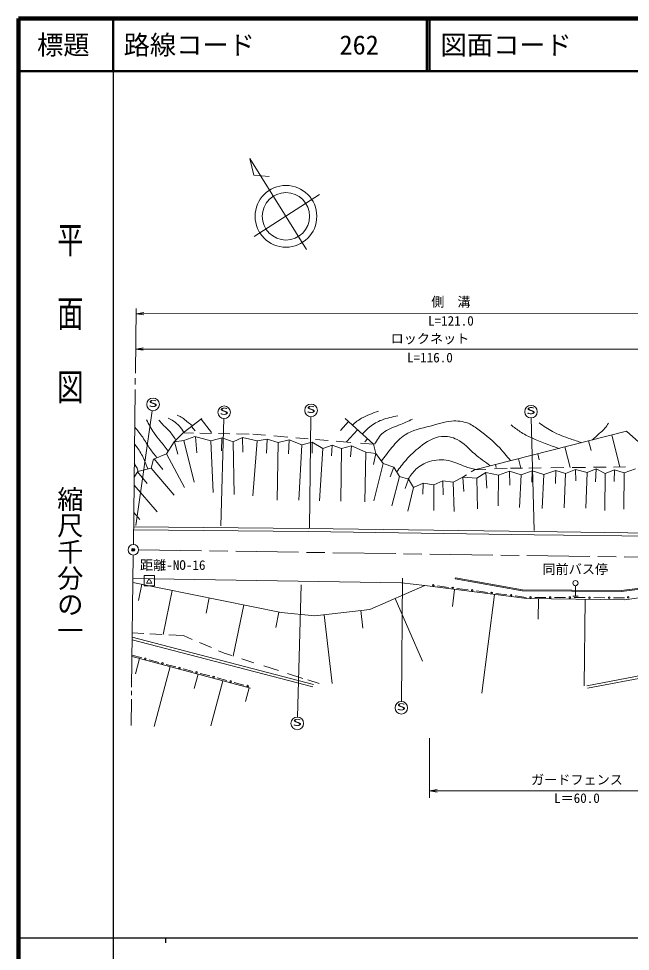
# Model space of a CAD drawing. Units: millimetres, scale not verified. Extents: x 40000 to 680000, y 20000 to 380000.
# Drawn here: x 40000 to 156549, y 202409 to 380000 of the extents above; entities that cross this region are included whole.
import ezdxf
from ezdxf.enums import TextEntityAlignment as Align

# ---------------------------------------------------------------- set-up
doc = ezdxf.new("R2010")
doc.units = ezdxf.units.MM
doc.header["$LTSCALE"] = 1000
doc.header["$PDMODE"] = 32
doc.header["$PDSIZE"] = 500
doc.linetypes.add('CHAIN', pattern=[18.5, 12, -1.5, 3.5, -1.5])
for name, color, linetype, lineweight in [('M-BGD', 7, 'Continuous', 13), ('M-BMK', 2, 'CHAIN', 13), ('M-BMK-SRVR', 3, 'Continuous', 13), ('M-STR-HTXT', 7, 'Continuous', 13), ('M-STR-STR3', 7, 'Continuous', 13), ('M-STR-STRC', 7, 'Continuous', 13), ('M-TTL', 2, 'Continuous', 140), ('M-TTL-BAND', 7, 'Continuous', 25), ('M-TTL-LINE', 7, 'Continuous', 50)]:
    doc.layers.add(name, color=color, linetype=linetype, lineweight=lineweight)
doc.layers.add('M-OTRS', color=6, linetype='Continuous')
doc.layers.add('M-TTL-TXT', color=7, linetype='Continuous')
doc.styles.add('@ＭＳ ゴシック', font='')
doc.styles.add('ＭＳ ゴシック', font='')
doc.styles.get('@ＭＳ ゴシック').set_extended_font_data('@MS Gothic')
doc.styles.get('ＭＳ ゴシック').set_extended_font_data('MS Gothic')

# ---------------------------------------------------------------- blocks, each defined once
blk = doc.blocks.new('open_arrow')
at = {"color": 0, "linetype": 'Continuous', "lineweight": -2}
blk.add_lwpolyline([(7.5, 1.25), (0, 0), (7.5, -1.25)], dxfattribs=at)

msp = doc.modelspace()

# ---------------------------------------------------------------- linework, layer by layer
at = {"layer": 'M-BGD'}
for p, q in [((71374, 301120), (74918, 303851)), ((76764, 301194), (74791, 303753)), ((107582, 298970), (102211, 303894)), ((73623, 301489), (72963, 302345)), ((101325, 301599), (102872, 303287)), ((71374, 301120), (69604, 299427)), ((73294, 301087), (71374, 301120)), ((71498, 299699), (73588, 300418)), ((73588, 300418), (76646, 299612)), ((73707, 300386), (73949, 297343)), ((76753, 301026), (74533, 301065)), ((76646, 299612), (78758, 300211)), ((80212, 300966), (78048, 301004)), ((78709, 300198), (78665, 297711)), ((78758, 300211), (80891, 299395)), ((80891, 299395), (82665, 300266)), ((83925, 300901), (81506, 300943)), ((82665, 300266), (85419, 299624)), ((82665, 300266), (82712, 297444)), ((87046, 300686), (84622, 300889)), ((91266, 300334), (88597, 300557)), ((95151, 300009), (92826, 300203)), ((102453, 299399), (104581, 301721)), ((126835, 294083), (155802, 301427)), ((154555, 294646), (153015, 300720)), ((155802, 301427), (164117, 294086)), ((68156, 297163), (69604, 299427)), ((69604, 299427), (71498, 299699)), ((69711, 299442), (70303, 297075)), ((71498, 299699), (73414, 291724)), ((76646, 299612), (77094, 289751)), ((80891, 299395), (81040, 289416)), ((85419, 299624), (84640, 289118)), ((85419, 299624), (87367, 299951)), ((87367, 299951), (87228, 297244)), ((87367, 299951), (89468, 299320)), ((89468, 299320), (89240, 288343)), ((89468, 299320), (91525, 299799)), ((91525, 299799), (91409, 297144)), ((91525, 299799), (93953, 298874)), ((93953, 298874), (93383, 288344)), ((93953, 298874), (95923, 299331)), ((95923, 299331), (97936, 298123)), ((95923, 299331), (95924, 297245)), ((99001, 299687), (96543, 299893)), ((97936, 298123), (99732, 298787)), ((99732, 298787), (99637, 296777)), ((99732, 298787), (101496, 298124)), ((103301, 299328), (100470, 299565)), ((101496, 298124), (103400, 298657)), ((103400, 298657), (103216, 296543)), ((103400, 298657), (106176, 297460)), ((107582, 298970), (105104, 299177)), ((105969, 299452), (106466, 299994)), ((108048, 297221), (107582, 298970)), ((145071, 294531), (144076, 298454)), ((149058, 297765), (148593, 299599)), ((65708, 296139), (68156, 297163)), ((68156, 297163), (71608, 290720)), ((97936, 298123), (97337, 288218)), ((101496, 298124), (101416, 288156)), ((106176, 297460), (105935, 288031)), ((106176, 297460), (108048, 297221)), ((108048, 297221), (107631, 295105)), ((108048, 297221), (109431, 295283)), ((139177, 296010), (138891, 297139)), ((65218, 294398), (65708, 296139)), ((65792, 296174), (67494, 294131)), ((109431, 295283), (107692, 288219)), ((109431, 295283), (111481, 294597)), ((130978, 294513), (130830, 295096)), ((135676, 294416), (135222, 296209)), ((62008, 292711), (62704, 293799)), ((62651, 293716), (64517, 291489)), ((62704, 293799), (65218, 294398)), ((65218, 294398), (69601, 289282)), ((111481, 294597), (110775, 292731)), ((111481, 294597), (112559, 292833)), ((125338, 293162), (124608, 292712)), ((126835, 294083), (126212, 293699)), ((129026, 294181), (126835, 294083)), ((127302, 292492), (129041, 293594)), ((129041, 293594), (131416, 293104)), ((129041, 293594), (129172, 290592)), ((133056, 294362), (130659, 294255)), ((131416, 293104), (131354, 287217)), ((131416, 293104), (133522, 293839)), ((133522, 293839), (135726, 293154)), ((133522, 293839), (133587, 291161)), ((136026, 294421), (133734, 294393)), ((135726, 293154), (135433, 286904)), ((135726, 293154), (137857, 293889)), ((139557, 294464), (137213, 294435)), ((137857, 293889), (137801, 291730)), ((137857, 293889), (140061, 293179)), ((140061, 293179), (139764, 286716)), ((140061, 293179), (142363, 293987)), ((143889, 294516), (141395, 294486)), ((142363, 293987), (142283, 291462)), ((142363, 293987), (144176, 293424)), ((144176, 293424), (143969, 286842)), ((144176, 293424), (146086, 294134)), ((147983, 294566), (145432, 294535)), ((146086, 294134), (148339, 293596)), ((146086, 294134), (146130, 291998)), ((148339, 293596), (148048, 286780)), ((148339, 293596), (150004, 294282)), ((151956, 294614), (149556, 294585)), ((150004, 294282), (149876, 291798)), ((150004, 294282), (151718, 293400)), ((151718, 293400), (151689, 286341)), ((151718, 293400), (153531, 294062)), ((155639, 294659), (153351, 294631)), ((153531, 294062), (153455, 291898)), ((153531, 294062), (155392, 293523)), ((155392, 293523), (155329, 286592)), ((155392, 293523), (157523, 294258)), ((112559, 292833), (111082, 287215)), ((112559, 292833), (114249, 292344)), ((114249, 292344), (113652, 290557)), ((114249, 292344), (115253, 290727)), ((115253, 290727), (117065, 291536)), ((117065, 291536), (116997, 289487)), ((117065, 291536), (119122, 291242)), ((119122, 291242), (120837, 292001)), ((120837, 292001), (122796, 291732)), ((120837, 292001), (120877, 289353)), ((122796, 291732), (124608, 292712)), ((122796, 291732), (123006, 286150)), ((124608, 292712), (127302, 292492)), ((124608, 292712), (124790, 289989)), ((127302, 292492), (127400, 286652)), ((61990, 291188), (66391, 286104)), ((115253, 290727), (114157, 286212)), ((119122, 291242), (119115, 286338)), ((61927, 285969), (63113, 284665)), ((61888, 282639), (95184, 282327)), ((61895, 283239), (95191, 282927)), ((95191, 282927), (138203, 282333)), ((95184, 282327), (138195, 281733)), ((138195, 281733), (176297, 281219)), ((138203, 282333), (176308, 281819)), ((123226, 273555), (123190, 273358)), ((123226, 273555), (135983, 271226)), ((61769, 272663), (90032, 266899)), ((61777, 273387), (112976, 272588)), ((62827, 269199), (63463, 272317)), ((106922, 267474), (117400, 272062)), ((112976, 272588), (117400, 272062)), ((117400, 272062), (136794, 269562)), ((121919, 271714), (119804, 271986)), ((123190, 273358), (135964, 271026)), ((154819, 271144), (171320, 273119)), ((154831, 270944), (171344, 272920)), ((67536, 262746), (69247, 271138)), ((122635, 268078), (123054, 271333)), ((125622, 271238), (123506, 271510)), ((129324, 270762), (127208, 271034)), ((128220, 251572), (130642, 270355)), ((133026, 270287), (130911, 270558)), ((136729, 269811), (134613, 270083)), ((135964, 271026), (154831, 270944)), ((135983, 271226), (154819, 271144)), ((155405, 269355), (170992, 271494)), ((75710, 266800), (76301, 269699)), ((80902, 258615), (82889, 268356)), ((116954, 257645), (111728, 269578)), ((136794, 269562), (155405, 269355)), ((140472, 269795), (138333, 269804)), ((138995, 265631), (139039, 269537)), ((144215, 269779), (142076, 269788)), ((147958, 269763), (145819, 269772)), ((147764, 252994), (147947, 269438)), ((151702, 269747), (149563, 269756)), ((155445, 269730), (153306, 269740)), ((88984, 264059), (89582, 266991)), ((90032, 266899), (96444, 266274)), ((96444, 266274), (106922, 267474)), ((99712, 253430), (98218, 266477)), ((105589, 263962), (105209, 267278)), ((61654, 263054), (63824, 262941)), ((64993, 262879), (67253, 262761)), ((61639, 261734), (96063, 252754)), ((61645, 262249), (96189, 253237)), ((68621, 262689), (71399, 262543)), ((71399, 262543), (73086, 261811)), ((74473, 261209), (76724, 260232)), ((78050, 259657), (79186, 259164)), ((61601, 258564), (84193, 252490)), ((61603, 258779), (63458, 258287)), ((62265, 255261), (63048, 258174)), ((64849, 257917), (66703, 257425)), ((79186, 259164), (80607, 258709)), ((82510, 258101), (84804, 257367)), ((65799, 245251), (68854, 256614)), ((68094, 257055), (69949, 256563)), ((71340, 256194), (73194, 255701)), ((86731, 256751), (89507, 255863)), ((148286, 252995), (168587, 256818)), ((148379, 252503), (168702, 256331)), ((73454, 252465), (74184, 255181)), ((74585, 255332), (76439, 254839)), ((77830, 254470), (79685, 253978)), ((91223, 255314), (94115, 254390)), ((95077, 254082), (97242, 253389)), ((76619, 245326), (78926, 253906)), ((81076, 253608), (82930, 253116)), ((83207, 250000), (83898, 252569))]:
    msp.add_line(p, q, dxfattribs=at)
for centre in [(119010, 272088), (122713, 271612), (126415, 271136), (130117, 270660), (133820, 270185), (137531, 269807), (141274, 269791), (156131, 269822), (145017, 269775), (148761, 269759), (152504, 269743), (64153, 258102), (67399, 257240), (70644, 256378), (73889, 255516), (77135, 254655), (80380, 253793), (83626, 252931)]:
    msp.add_circle(centre, 150, dxfattribs=at)
for points, knots in [([(71499, 301216), (71228, 301630), (70956, 302044), (70627, 302410), (70295, 302780), (69905, 303102), (69489, 303380), (69176, 303589), (68848, 303773), (68520, 303958)], [0, 0, 0, 0, 1, 1, 1, 2, 2, 2, 3, 3, 3, 3]), ([(73133, 302476), (72620, 302872), (72107, 303268), (71597, 303678), (71334, 303889), (71072, 304104), (70776, 304256), (70586, 304354), (70383, 304426), (70179, 304499)], [0, 0, 0, 0, 1, 1, 1, 2, 2, 2, 3, 3, 3, 3]), ([(103597, 302623), (103869, 302875), (104141, 303127), (104438, 303345), (104726, 303557), (105036, 303737), (105352, 303907), (105863, 304183), (106386, 304433), (106921, 304657), (107467, 304886), (108026, 305088), (108584, 305289)], [0, 0, 0, 0, 1, 1, 1, 2, 2, 2, 3, 3, 3, 4, 4, 4, 4]), ([(105482, 300896), (105935, 301375), (106387, 301854), (106898, 302268), (107582, 302823), (108369, 303261), (109193, 303580), (110173, 303959), (111205, 304167), (112237, 304376)], [0, 0, 0, 0, 1, 1, 1, 2, 2, 2, 3, 3, 3, 3]), ([(107804, 298952), (108287, 299762), (108769, 300572), (109451, 301144), (110265, 301828), (111364, 302170), (112401, 302573), (113324, 302931), (114198, 303338), (115071, 303744)], [0, 0, 0, 0, 1, 1, 1, 2, 2, 2, 3, 3, 3, 3]), ([(66343, 296405), (65884, 296972), (65426, 297539), (65014, 298139), (64533, 298839), (64115, 299584), (63634, 300283), (63169, 300958), (62645, 301591), (62121, 302224)], [0, 0, 0, 0, 1, 1, 1, 2, 2, 2, 3, 3, 3, 3]), ([(68489, 297684), (67991, 298338), (67492, 298992), (66972, 299631), (66552, 300147), (66119, 300653), (65741, 301197), (65214, 301957), (64797, 302789), (64379, 303622)], [0, 0, 0, 0, 1, 1, 1, 2, 2, 2, 3, 3, 3, 3]), ([(69945, 299753), (69552, 300374), (69159, 300996), (68669, 301533), (68341, 301892), (67970, 302214), (67624, 302559), (67313, 302870), (67021, 303199), (66729, 303529)], [0, 0, 0, 0, 1, 1, 1, 2, 2, 2, 3, 3, 3, 3]), ([(109108, 295736), (109761, 296605), (110414, 297475), (111114, 298334), (111859, 299248), (112657, 300151), (113620, 300770), (115011, 301664), (116747, 301966), (118397, 302410), (119773, 302779), (121089, 303248), (122496, 303370), (123562, 303463), (124680, 303356), (125658, 302949), (126403, 302639), (127066, 302154), (127719, 301661), (129115, 300608), (130462, 299520), (131654, 298265), (131992, 297909), (132318, 297539), (132638, 297165), (132994, 296747), (133343, 296323), (133692, 295900)], [0, 0, 0, 0, 1, 1, 1, 2, 2, 2, 3, 3, 3, 4, 4, 4, 5, 5, 5, 6, 6, 6, 7, 7, 7, 8, 8, 8, 9, 9, 9, 9]), ([(133822, 302634), (134389, 302185), (134956, 301735), (135559, 301340), (136256, 300886), (137001, 300505), (137760, 300157), (139451, 299383), (141209, 298778), (142966, 298172)], [0, 0, 0, 0, 1, 1, 1, 2, 2, 2, 3, 3, 3, 3]), ([(139196, 303012), (140011, 302431), (140826, 301850), (141702, 301381), (142788, 300798), (143968, 300388), (145140, 299982), (145843, 299739), (146544, 299498), (147245, 299257)], [0, 0, 0, 0, 1, 1, 1, 2, 2, 2, 3, 3, 3, 3]), ([(149359, 299793), (149861, 300278), (150363, 300763), (150885, 301231), (151165, 301482), (151452, 301728), (151699, 302007), (151955, 302297), (152169, 302624), (152383, 302950)], [0, 0, 0, 0, 1, 1, 1, 2, 2, 2, 3, 3, 3, 3]), ([(112037, 293688), (112610, 294457), (113183, 295227), (113807, 295945), (114608, 296865), (115492, 297699), (116477, 298475), (117689, 299429), (119053, 300293), (120552, 300442), (121564, 300543), (122638, 300318), (123550, 299857), (124843, 299204), (125812, 298077), (126899, 297117), (127846, 296282), (128881, 295573), (129916, 294864)], [0, 0, 0, 0, 1, 1, 1, 2, 2, 2, 3, 3, 3, 4, 4, 4, 5, 5, 5, 6, 6, 6, 6]), ([(64610, 294253), (64366, 294894), (64122, 295535), (63839, 296162), (63494, 296928), (63092, 297673), (62590, 298344), (62427, 298560), (62255, 298769), (62082, 298978)], [0, 0, 0, 0, 1, 1, 1, 2, 2, 2, 3, 3, 3, 3]), ([(62735, 293806), (62680, 294079), (62626, 294353), (62478, 294577), (62393, 294705), (62278, 294817), (62198, 294950), (62126, 295069), (62082, 295206), (62039, 295342)], [0, 0, 0, 0, 1, 1, 1, 2, 2, 2, 3, 3, 3, 3]), ([(114213, 292354), (114664, 293004), (115114, 293653), (115681, 294189), (116402, 294869), (117311, 295365), (118281, 295664), (119460, 296029), (120729, 296104), (121911, 295852), (123009, 295618), (124032, 295102), (125096, 294728), (125749, 294499), (126418, 294322), (127086, 294146)], [0, 0, 0, 0, 1, 1, 1, 2, 2, 2, 3, 3, 3, 4, 4, 4, 5, 5, 5, 5])]:
    msp.add_open_spline(points, degree=3, knots=knots, dxfattribs=at)
at = {"layer": 'M-BMK'}
msp.add_line((62855, 278847), (160882, 277426), dxfattribs=at)
at = {"layer": 'M-BMK-SRVR'}
for p, q in [((94814, 336049), (84055, 353385)), ((84055, 353385), (84799, 350177)), ((84799, 350177), (87749, 349938)), ((84869, 338509), (97348, 346547)), ((62390, 324784), (62243, 312500)), ((62232, 311548), (62218, 310340)), ((62207, 309397), (61855, 279888)), ((61831, 277863), (61531, 252693)), ((61504, 250445), (61444, 245396)), ((61523, 252016), (61513, 251214))]:
    msp.add_line(p, q, dxfattribs=at)
for centre, radius in [((90927, 342364), 5885), ((90927, 342364), 4520), ((61856, 278876), 1000)]:
    msp.add_circle(centre, radius, dxfattribs=at)
at = {"layer": 'M-OTRS'}
msp.add_point((61843, 278863), dxfattribs=at)
at = {"layer": 'M-STR-HTXT'}
for p, q in [((65898, 273988), (63898, 273987)), ((63898, 273987), (63898, 271987)), ((65898, 271988), (65898, 273988)), ((63898, 271987), (65898, 271988)), ((64389, 272514), (64898, 273387)), ((65389, 272515), (64389, 272514)), ((65389, 272515), (64898, 273387)), ((146092, 272019), (146092, 270019)), ((145592, 270019), (146592, 270019))]:
    msp.add_line(p, q, dxfattribs=at)
msp.add_circle((146092, 272519), 500, dxfattribs=at)
at = {"layer": 'M-STR-STR3'}
for p, q in [((62378, 323825), (182422, 323836)), ((62298, 317090), (175633, 317101)), ((118276, 242995), (118277, 231653)), ((175334, 232972), (118277, 232966))]:
    msp.add_line(p, q, dxfattribs=at)
at = {"layer": 'M-STR-STRC'}
for p, q in [((65439, 305358), (62348, 283506)), ((79122, 303851), (78508, 283433)), ((95702, 304203), (95417, 283060)), ((137651, 303967), (138224, 282529)), ((93799, 272169), (93118, 247005)), ((113109, 273464), (112923, 249981))]:
    msp.add_line(p, q, dxfattribs=at)
for centre in [(65607, 306546), (79158, 305051), (95718, 305403), (137619, 305167), (112914, 248781), (93086, 245805)]:
    msp.add_circle(centre, 1200, dxfattribs=at)
at = {"layer": 'M-TTL'}
for p, q in [((40000, 380000), (40000, 20000)), ((680000, 380000), (40000, 380000))]:
    msp.add_line(p, q, dxfattribs=at)
at = {"layer": 'M-TTL-BAND'}
for p, q in [((58000, 370000), (58000, 20000)), ((40000, 205000), (579000, 205000)), ((68000, 205000), (68000, 204000))]:
    msp.add_line(p, q, dxfattribs=at)
at = {"layer": 'M-TTL-LINE'}
for p, q in [((58000, 380000), (58000, 370000)), ((117750, 380000), (117750, 370000)), ((118250, 380000), (118250, 370000)), ((40000, 370000), (680000, 370000))]:
    msp.add_line(p, q, dxfattribs=at)

# ---------------------------------------------------------------- block references
at = {"layer": 'M-STR-STR3', "xscale": 193, "yscale": 193}
for p in [(62378, 323825), (62298, 317090), (118277, 232966)]:
    msp.add_blockref('open_arrow', p, dxfattribs=at)

# ---------------------------------------------------------------- texts
at = {"layer": 'M-STR-HTXT', "style": 'ＭＳ ゴシック'}
msp.add_text('距離-NO-16', height=1833, rotation=0.005, dxfattribs=at).set_placement((63121, 274495), align=Align.BOTTOM_LEFT)
msp.add_text('同前バス停', height=1833, rotation=0.005, dxfattribs=at).set_placement((139801, 276101), align=Align.TOP_LEFT)
at = {"layer": 'M-STR-STR3', "style": 'ＭＳ ゴシック'}
for s, p in [('側\u3000溝', (118616, 327000)), ('ロックネット', (110867, 320000)), ('ガードフェンス', (137625, 236002)), ('L＝60.0', (142000, 232503))]:
    msp.add_text(s, height=1833, rotation=0.005, dxfattribs=at).set_placement(p, align=Align.TOP_LEFT)
for s, p in [('L=121.0', (117992, 321000)), ('L=116.0', (113992, 314000))]:
    msp.add_text(s, height=1833, rotation=0.005, dxfattribs=at).set_placement(p, align=Align.BOTTOM_LEFT)
at = {"layer": 'M-STR-STRC', "style": 'ＭＳ ゴシック', "width": 2}
for p in [(64688, 305683), (78240, 304188), (94799, 304540), (136701, 304304), (111995, 247918), (92167, 244942)]:
    msp.add_text('S', height=1320, rotation=0.005, dxfattribs=at).set_placement(p, align=Align.BOTTOM_LEFT)
at = {"layer": 'M-TTL-BAND', "style": '@ＭＳ ゴシック', "width": 1.4}
msp.add_text('平  面  図', height=3666, rotation=270, dxfattribs=at).set_placement((49777, 306475), align=Align.MIDDLE_RIGHT)
at = {"layer": 'M-TTL-BAND', "style": '@ＭＳ ゴシック'}
msp.add_text('縮尺千分の一', height=3666, rotation=270, dxfattribs=at).set_placement((49777, 261030), align=Align.MIDDLE_RIGHT)
at = {"layer": 'M-TTL-TXT', "style": 'ＭＳ ゴシック'}
msp.add_text('標題', height=3666, dxfattribs=at).set_placement((48500, 375000), align=Align.MIDDLE_CENTER)
for s, p in [('路線コード', (60000, 375000)), ('262', (101142, 375000)), ('図面コード', (120380, 375000))]:
    msp.add_text(s, height=3666, dxfattribs=at).set_placement(p, align=Align.MIDDLE_LEFT)

doc.saveas('drawing.dxf')
